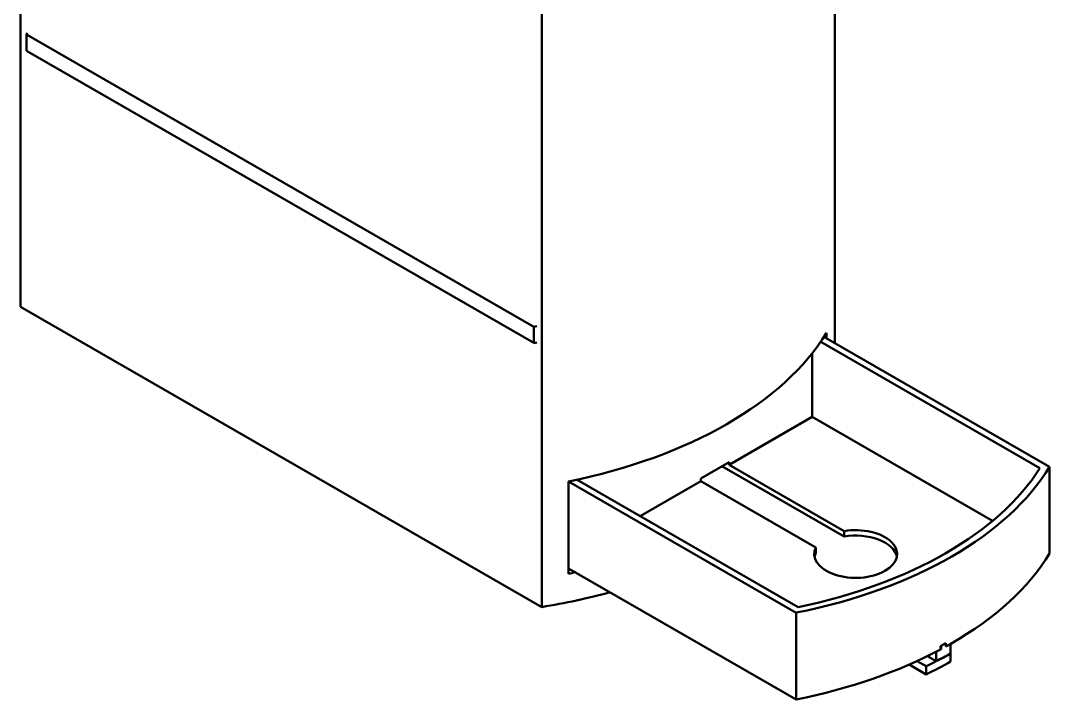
# Model space of a CAD drawing. Header units: inches. Extents: x 1.1 to 16.1, y 0.5 to 10.2.
# Drawn here: x 11.607 to 15.678, y 0.456 to 3.142 of the extents above; entities that cross this region are included whole.
import ezdxf

# ---------------------------------------------------------------- set-up
doc = ezdxf.new("R2010")
doc.units = ezdxf.units.IN
doc.header["$LTSCALE"] = 0.75
doc.header["$MEASUREMENT"] = 0
doc.layers.add('Visible', color=7, linetype='Continuous', lineweight=50)

msp = doc.modelspace()

# ---------------------------------------------------------------- linework, layer by layer
at = {"layer": 'Visible', "extrusion": (4.16334e-17, 0.817547, 0.575862)}
for p, q in [((11.6067, 4.5038, 0.0132), (11.6067, 2.0094, -1.7438)), ((14.8292, 3.9841, 0.7511), (14.8292, 1.8654, -0.7413)), ((13.6692, 3.3161, 1.6994), (13.6692, 0.8216, -0.0577)), ((11.6303, 3.0869, -0.9377), (13.6378, 1.9308, 0.7035)), ((11.6303, 3.0225, -0.9831), (11.6303, 3.0869, -0.9377)), ((11.6303, 3.0225, -0.9831), (13.6378, 1.8665, 0.6582)), ((13.6692, 0.8216, -0.0577), (11.6067, 2.0094, -1.7438)), ((13.6378, 1.8665, 0.6582), (13.6378, 1.9308, 0.7035)), ((15.678, 1.3766, 0.1458), (14.7858, 1.8904, -0.5836)), ((14.7958, 1.9062, -0.5833), (14.7958, 1.8846, -0.5985)), ((14.7729, 1.8711, -0.5562), (15.6402, 1.3717, 0.1528)), ((14.7396, 1.8262, -0.6285), (14.7396, 1.5737, -0.8064)), ((14.7396, 1.5737, -0.8064), (14.4102, 1.384, -0.537)), ((14.7396, 1.5737, -0.8064), (15.4532, 1.1628, -0.223)), ((14.2988, 1.3306, -0.4384), (14.4102, 1.3948, -0.5295)), ((14.4102, 1.3948, -0.5295), (14.4102, 1.384, -0.537)), ((14.3823, 1.3787, -0.575), (14.8652, 1.1005, -0.1801)), ((14.4102, 1.384, -0.537), (14.8652, 1.122, -0.165)), ((15.678, 1.0332, -0.096), (15.678, 1.3766, 0.1458)), ((13.7751, 0.9536, -0.0057), (13.7751, 1.3184, 0.2513)), ((13.7751, 1.3182, 0.2288), (14.6758, 0.7994, 0.9652)), ((14.6844, 0.8212, 0.9342), (13.8088, 1.3255, 0.2184)), ((14.2988, 1.3199, -0.446), (14.0586, 1.1816, -0.2496)), ((14.2988, 1.3199, -0.446), (14.2988, 1.3306, -0.4384)), ((14.7539, 1.0579, -0.074), (14.2988, 1.3199, -0.446)), ((14.8652, 1.122, -0.165), (14.8652, 1.1005, -0.1801)), ((14.7539, 1.0579, -0.074), (14.7539, 1.0364, -0.0891)), ((13.7751, 0.9748, -0.0131), (14.6758, 0.4561, 0.7233)), ((14.6758, 0.4561, 0.7233), (14.6758, 0.7994, 0.9652)), ((15.2469, 0.6537, 0.4429), (15.2469, 0.6671, 0.4523)), ((15.2493, 0.655, 0.441), (15.2469, 0.6564, 0.4391)), ((15.2493, 0.6684, 0.4505), (15.2493, 0.6684, 0.4505)), ((15.2493, 0.655, 0.441), (15.2493, 0.6684, 0.4505)), ((15.2684, 0.6788, 0.4357), (15.2684, 0.6788, 0.4357)), ((15.2684, 0.6654, 0.4263), (15.2684, 0.6788, 0.4357)), ((15.2872, 0.6759, 0.4113), (15.2872, 0.6759, 0.4113)), ((15.2872, 0.6384, 0.3848), (15.2872, 0.6759, 0.4113)), ((15.2299, 0.6072, 0.4291), (15.1952, 0.6272, 0.4006)), ((15.2299, 0.6448, 0.4555), (15.2299, 0.6448, 0.4555)), ((15.2299, 0.6072, 0.4291), (15.2299, 0.6448, 0.4555)), ((15.2872, 0.6384, 0.3849), (15.2872, 0.6384, 0.3848)), ((15.2872, 0.6062, 0.3622), (15.2872, 0.6384, 0.3849)), ((15.123, 0.5939, 0.3796), (15.1903, 0.5551, 0.4347)), ((15.1544, 0.6079, 0.428), (15.1903, 0.5873, 0.4574)), ((15.1903, 0.5551, 0.4347), (15.1903, 0.5873, 0.4574))]:
    msp.add_line(p, q, dxfattribs=at)
for centre, radius, start, end in [((-13.2179, -2.1315, 1.9837), 1.6404, 345, 345.4278), ((-13.2179, -2.1315, 1.9837), 1.6491, 104.7492, 105.174), ((-13.2179, -2.1315, 1.2225), 1.6732, 109.4489, 160.5583), ((-13.2179, -2.1315, 1.9049), 1.6491, 104.7492, 105.174), ((-14.1411, -1.2082, 1.2094), 1.6273, 109.1839, 160.8161), ((-14.1411, -1.2082, 0.7894), 1.6273, 134.8152, 160.8161), ((-14.1411, -1.2082, 0.7894), 1.6273, 109.1839, 132.808), ((-14.1319, -1.2176, 0.7894), 1.6404, 132.0193, 132.9369), ((-14.1411, -1.2082, 0.8059), 1.6273, 132.808, 133.8481), ((-14.1319, -1.2176, 0.8059), 1.6404, 132.9369, 133.854), ((-14.1411, -1.2082, 0.7894), 1.6273, 133.8482, 134.8152), ((-14.1319, -1.2176, 0.7894), 1.6404, 133.854, 134.7708), ((-14.1319, -1.2175, 0.7435), 1.6404, 130.1815, 134.7708), ((-14.1319, -1.2175, 0.7041), 1.6404, 130.1815, 134.7708)]:
    msp.add_arc(centre, radius, start, end, dxfattribs=at)
at = {"layer": 'Visible', "extrusion": (-4.16334e-17, -0.817547, -0.575862)}
for centre, radius, start, end in [((14.1411, -1.2082, -1.2094), 1.5945, 19.9209, 70.0791), ((14.9113, -0.6236, -0.8223), 0.164, 253.6854, 196.3146), ((14.9113, -0.6236, -0.796), 0.164, 253.6854, 353.4785), ((14.9113, -0.6236, -0.796), 0.164, 186.5215, 196.3146), ((13.2179, -2.1315, -0.7763), 1.647, 69.9822, 70.2284), ((13.2179, -2.1315, -0.7763), 1.6732, 69.5642, 70.5511), ((13.2179, -2.1315, -0.6385), 1.6732, 64.4534, 74.3535)]:
    msp.add_arc(centre, radius, start, end, dxfattribs=at)
at = {"layer": 'Visible', "extrusion": (-3.04499e-16, -0.817547, -0.575862)}
msp.add_arc((14.1319, -1.2176, -0.7435), 1.6404, 45.2292, 47.9807, dxfattribs=at)

doc.saveas('drawing.dxf')
